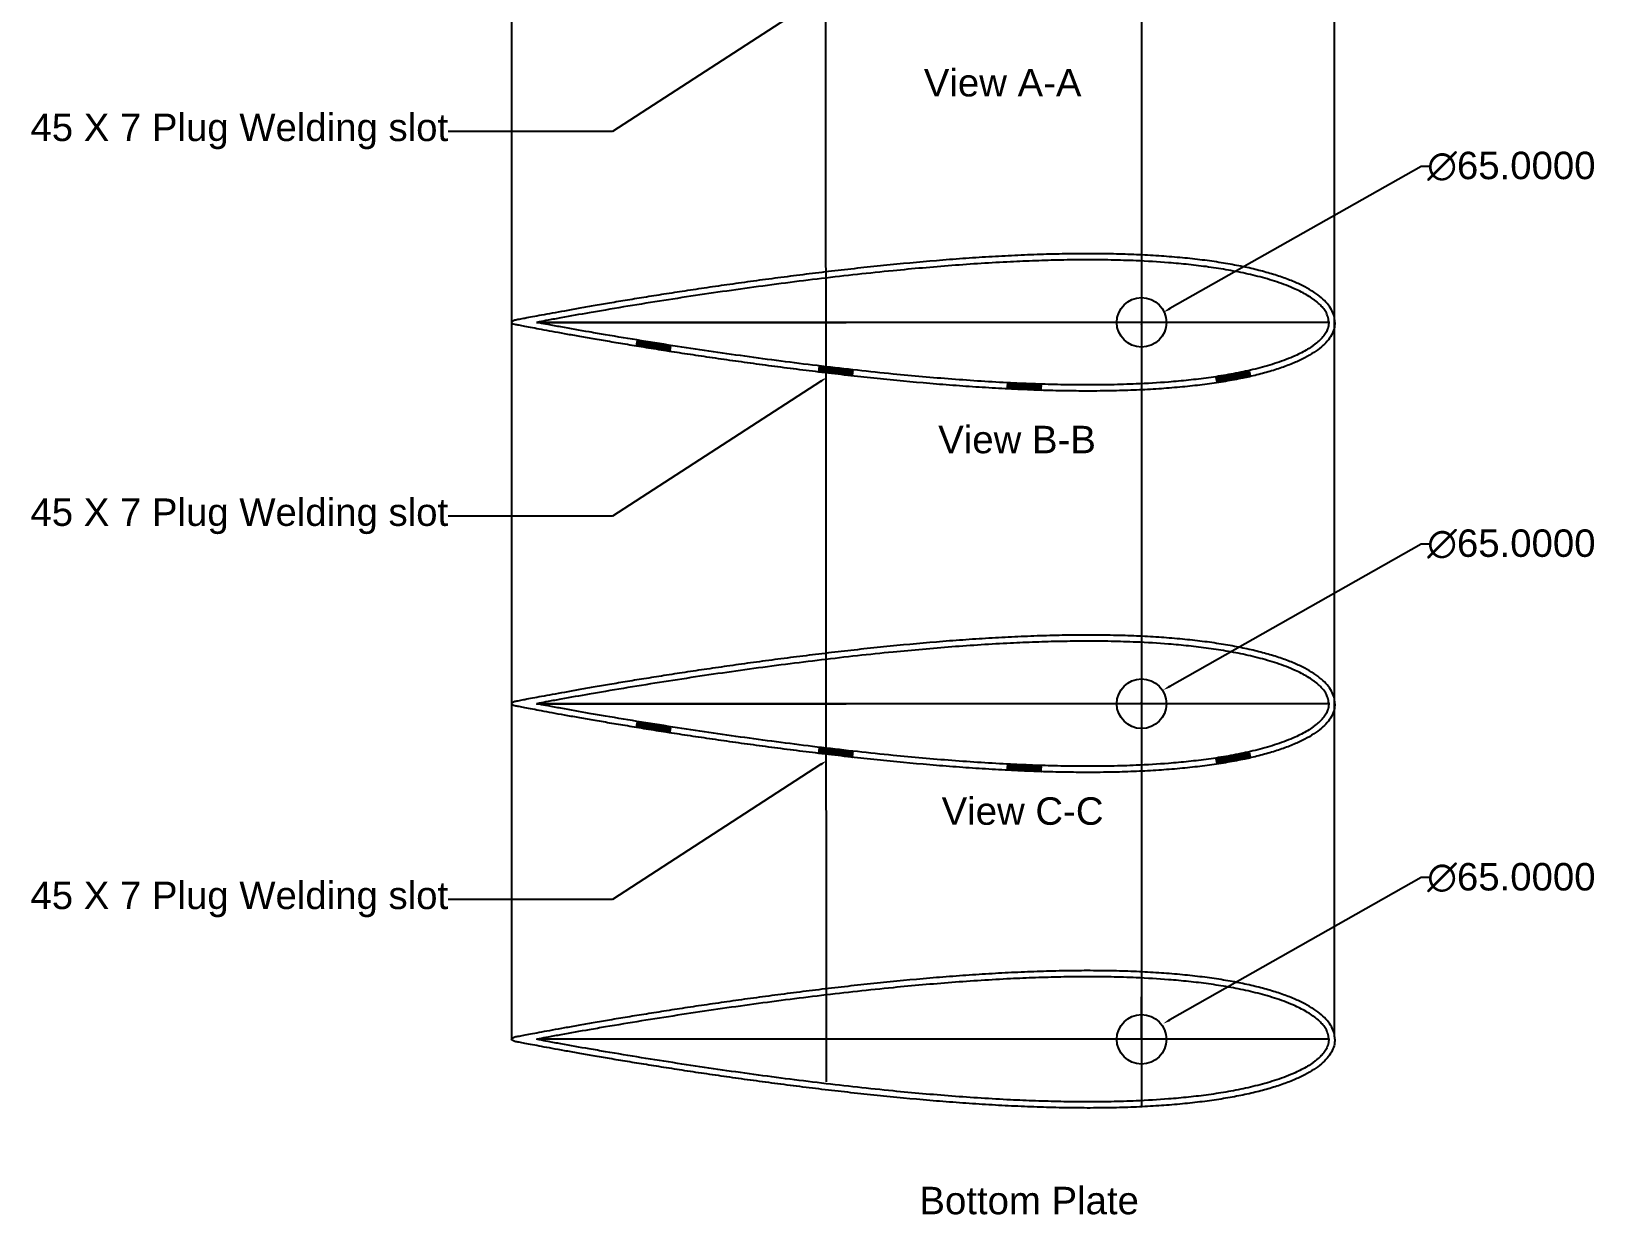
# Model space of a CAD drawing. Header units: millimetres. Extents: x 3739 to 12124, y 1417 to 5764.
# Drawn here: x 10070 to 12124, y 2616 to 4167 of the extents above; entities that cross this region are included whole.
import ezdxf
from ezdxf import colors
from ezdxf.entities.mleader import LeaderData, LeaderLine
from ezdxf.math import Vec2, Vec3

# ---------------------------------------------------------------- set-up
doc = ezdxf.new("R2010")
doc.units = ezdxf.units.MM
doc.header["$MEASUREMENT"] = 0
doc.linetypes.add('CENTER2', pattern=[1.125, 0.75, -0.125, 0.125, -0.125])
doc.styles.get("Standard").update_dxf_attribs({"font": 'arial.ttf'})
doc.dimstyles.get("Standard").update_dxf_attribs({"dimtxt": 10, "dimasz": 10, "dimexe": 0.18, "dimexo": 0.0625, "dimgap": 0.09, "dimtad": 0, "dimtih": 1, "dimtoh": 1, "dimdec": 4, "dimzin": 0, "dimdsep": 46, "dimtxsty": 'Standard', "dimcen": 0.09, "dimadec": 0, "dimazin": 0, "dimtfac": 1, "dimtdec": 4, "dimtofl": 0, "dimtmove": 0, "dimatfit": 3, "dimfxl": 1, "dimtolj": 1, "dimtzin": 0, "dimarcsym": 0})

# ---------------------------------------------------------------- blocks, each defined once
blk = doc.blocks.new('*D81')
at = {"color": 0, "lineweight": -2, "transparency": 16777216}
for p, q in [((11892.6, 3990.1), (11562.9, 3803.5)), ((11902.6, 3990.1), (11892.6, 3990.1)), ((11525.8, 3782.6), (11526, 3782.6)), ((11525.9, 3782.5), (11525.9, 3782.7))]:
    blk.add_line(p, q, dxfattribs=at)
at = {"color": 0, "transparency": 16777216}
blk.add_solid([(11562.1, 3804.9), (11563.7, 3802), (11554.2, 3798.6)], dxfattribs=at)
at = {"layer": 'Defpoints', "color": 0, "transparency": 16777216}
for p in [(11554.2, 3798.6), (11497.6, 3766.6)]:
    blk.add_point(p, dxfattribs=at)
at = {"color": 0, "transparency": 16777216, "insert": (12010.9, 3990.1), "char_height": 36, "attachment_point": 5}
blk.add_mtext('\\A1;∅65.0000', dxfattribs=at)
blk = doc.blocks.new('*D82')
at = {"color": 0, "lineweight": -2, "transparency": 16777216}
for p, q in [((11892.6, 3494.9), (11562.9, 3308.3)), ((11902.6, 3494.9), (11892.6, 3494.9)), ((11525.8, 3287.4), (11526, 3287.4)), ((11525.9, 3287.3), (11525.9, 3287.5))]:
    blk.add_line(p, q, dxfattribs=at)
at = {"color": 0, "transparency": 16777216}
blk.add_solid([(11562.1, 3309.8), (11563.7, 3306.9), (11554.2, 3303.4)], dxfattribs=at)
at = {"layer": 'Defpoints', "color": 0, "transparency": 16777216}
for p in [(11554.2, 3303.4), (11497.6, 3271.4)]:
    blk.add_point(p, dxfattribs=at)
at = {"color": 0, "transparency": 16777216, "insert": (12010.9, 3494.9), "char_height": 36, "attachment_point": 5}
blk.add_mtext('\\A1;∅65.0000', dxfattribs=at)
blk = doc.blocks.new('*D83')
at = {"color": 0, "lineweight": -2, "transparency": 16777216}
for p, q in [((11892.6, 3057.5), (11562.9, 2870.9)), ((11902.6, 3057.5), (11892.6, 3057.5)), ((11525.8, 2850), (11526, 2850)), ((11525.9, 2849.9), (11525.9, 2850.1))]:
    blk.add_line(p, q, dxfattribs=at)
at = {"color": 0, "transparency": 16777216}
blk.add_solid([(11562.1, 2872.4), (11563.7, 2869.5), (11554.2, 2866)], dxfattribs=at)
at = {"layer": 'Defpoints', "color": 0, "transparency": 16777216}
for p in [(11554.2, 2866), (11497.6, 2834)]:
    blk.add_point(p, dxfattribs=at)
at = {"color": 0, "transparency": 16777216, "insert": (12010.9, 3057.5), "char_height": 36, "attachment_point": 5}
blk.add_mtext('\\A1;∅65.0000', dxfattribs=at)

msp = doc.modelspace()

# ---------------------------------------------------------------- hatches: boundary and pattern name
h = msp.add_hatch()
h.set_pattern_fill('ANSI31', color=256, angle=-9.70938847)
h.set_pattern_definition([(35.2906115, (9870.28622, 2015.56122), (-0.0722154856, 0.102029033), [])])
h.paths.add_polyline_path([(10908.75705, 3754.27866), (10864.40164, 3761.86795), (10863.75308, 3758.0775), (10908.1085, 3750.48821)])
h.paths.add_polyline_path([(10908.1085, 3750.48821), (10863.75308, 3758.0775), (10863.22108, 3754.96821), (10907.57649, 3747.37892)])
h = msp.add_hatch()
h.set_pattern_fill('ANSI31', color=256, angle=-7.11054602)
h.set_pattern_definition([(37.889454, (10189.27974, 1938.50373), (-0.0767674936, 0.098649642), [])])
h.paths.add_polyline_path([(11147.84416, 3722.52005), (11103.19025, 3728.09033), (11102.71423, 3724.27438), (11147.36814, 3718.70409)])
h.paths.add_polyline_path([(11147.36814, 3718.70409), (11102.71423, 3724.27438), (11102.32376, 3721.14417), (11146.97767, 3715.57388)])
h = msp.add_hatch()
h.set_pattern_fill('ANSI31', color=256, angle=9.87797813)
h.set_pattern_definition([(54.877978, (11272.25601, 1735.2143), (-0.1022410814, 0.0719149586), [])])
h.paths.add_polyline_path([(11667.73766, 3721.45553), (11623.40477, 3713.73576), (11624.06448, 3709.94723), (11668.39737, 3717.66701)])
h.paths.add_polyline_path([(11668.39737, 3717.66701), (11624.06448, 3709.94723), (11624.60563, 3706.83953), (11668.93852, 3714.5593)])
h = msp.add_hatch()
h.set_pattern_fill('ANSI31', color=256, angle=-2.91183425)
h.set_pattern_definition([(42.088166, (10569.51524, 1854.17533), (-0.083784169, 0.0927642874), [])])
h.paths.add_polyline_path([(11394.88886, 3703.5856), (11349.94696, 3705.87157), (11349.75161, 3702.031), (11394.69351, 3699.74504)])
h.paths.add_polyline_path([(11394.69351, 3699.74504), (11349.75161, 3702.031), (11349.59137, 3698.88061), (11394.53326, 3696.59464)])
h = msp.add_hatch()
h.set_pattern_fill('ANSI31', color=256, angle=-9.70938847)
h.set_pattern_definition([(35.2906115, (9870.28622, 1515.56122), (-0.0722154856, 0.102029033), [])])
h.paths.add_polyline_path([(10908.75705, 3254.27866), (10864.40164, 3261.86795), (10863.75308, 3258.0775), (10908.1085, 3250.48821)])
h.paths.add_polyline_path([(10908.1085, 3250.48821), (10863.75308, 3258.0775), (10863.22108, 3254.96821), (10907.57649, 3247.37892)])
h = msp.add_hatch()
h.set_pattern_fill('ANSI31', color=256, angle=-7.11054602)
h.set_pattern_definition([(37.889454, (10189.27974, 1438.50373), (-0.0767674936, 0.098649642), [])])
h.paths.add_polyline_path([(11147.84416, 3222.52005), (11103.19025, 3228.09033), (11102.71423, 3224.27438), (11147.36814, 3218.70409)])
h.paths.add_polyline_path([(11147.36814, 3218.70409), (11102.71423, 3224.27438), (11102.32376, 3221.14417), (11146.97767, 3215.57388)])
h = msp.add_hatch()
h.set_pattern_fill('ANSI31', color=256, angle=-2.91183425)
h.set_pattern_definition([(42.088166, (10569.51524, 1354.17533), (-0.083784169, 0.0927642874), [])])
h.paths.add_polyline_path([(11394.88886, 3203.5856), (11349.94696, 3205.87157), (11349.75161, 3202.031), (11394.69351, 3199.74504)])
h.paths.add_polyline_path([(11394.69351, 3199.74504), (11349.75161, 3202.031), (11349.59137, 3198.88061), (11394.53326, 3196.59464)])
h = msp.add_hatch()
h.set_pattern_fill('ANSI31', color=256, angle=9.87797813)
h.set_pattern_definition([(54.877978, (11272.25601, 1235.2143), (-0.1022410814, 0.0719149586), [])])
h.paths.add_polyline_path([(11667.73766, 3221.45553), (11623.40477, 3213.73576), (11624.06448, 3209.94723), (11668.39737, 3217.66701)])
h.paths.add_polyline_path([(11668.39737, 3217.66701), (11624.06448, 3209.94723), (11624.60563, 3206.83953), (11668.93852, 3214.5593)])

# ---------------------------------------------------------------- linework, layer by layer
at = {"linetype": 'CENTER2'}
for p, q in [((11525.88542, 4873.95248), (11525.88542, 2757.3046)), ((11771.36176, 3785.51396), (10732.07622, 3785.51396)), ((11771.36176, 3285.51396), (10732.07622, 3285.51396)), ((11525.88542, 2901.26472), (11525.88542, 2796.67437)), ((11771.36176, 2845.51396), (10732.07622, 2845.51396))]:
    msp.add_line(p, q, dxfattribs=at)
for p, q in [((11112.68042, 2789.7478), (11111.45416, 4851.64813)), ((10699.38542, 4785.51396), (10699.38542, 2845.51396)), ((11778.38163, 4761.73132), (11778.38163, 2853.51396)), ((10732.07622, 3785.51396), (10891.38542, 3785.51396)), ((10732.07622, 3785.51396), (11138.38542, 3785.51396)), ((10732.07622, 3285.51396), (10891.38542, 3285.51396)), ((10732.07622, 3285.51396), (11138.38542, 3285.51396)), ((11525.88542, 2845.51396), (11525.88542, 2901.26472))]:
    msp.add_line(p, q)
for centre in [(11525.88542, 3785.51396), (11525.88542, 3285.51396), (11525.88542, 2845.51396)]:
    msp.add_circle(centre, 32.5)
for points in [[(11779.38542, 3785.51396), (11778.27626, 3793.96196), (11774.95202, 3802.16296), (11769.42782, 3810.09996), (11761.72418, 3817.74596), (11751.87566, 3825.07096), (11739.92006, 3832.03896), (11725.90814, 3838.61296), (11709.89714, 3844.75296), (11691.95294, 3850.41996), (11672.14898, 3855.57596), (11650.56626, 3860.18696), (11627.29442, 3864.22296), (11602.42742, 3867.65996), (11576.07002, 3870.48196), (11548.32806, 3872.67796), (11519.3171, 3874.24796), (11489.15594, 3875.19696), (11454.29313, 3875.55053), (11425.88306, 3875.29296), (11393.03054, 3874.48896), (11359.54622, 3873.15896), (11325.56942, 3871.33896), (11291.23838, 3869.07096), (11256.6935, 3866.39896), (11187.53246, 3860.01796), (11153.20142, 3856.40196), (11119.22462, 3852.56096), (11085.7403, 3848.53996), (11052.88778, 3844.37996), (11020.80206, 3840.12296), (10989.6149, 3835.80796), (10959.45374, 3831.47396), (10930.44278, 3827.15796), (10902.70082, 3822.89596), (10876.34342, 3818.72396), (10851.47642, 3814.67696), (10828.20458, 3810.78996), (10806.62186, 3807.09796), (10786.8179, 3803.63296), (10768.8737, 3800.42896), (10752.8627, 3797.51596), (10738.85078, 3794.92496), (10726.89518, 3792.68196), (10717.04666, 3790.81096), (10709.34302, 3789.33396), (10703.81882, 3788.26596), (10700.49458, 3786.74726), (10699.38542, 3785.51396)], [(11779.38542, 3785.51396), (11778.27626, 3777.06596), (11774.95202, 3768.86496), (11769.42782, 3760.92796), (11761.72418, 3753.28196), (11751.87566, 3745.95696), (11739.92006, 3738.98896), (11725.90814, 3732.41496), (11709.89714, 3726.27496), (11691.95294, 3720.60796), (11672.14898, 3715.45196), (11650.56626, 3710.84096), (11627.29442, 3706.80496), (11602.42742, 3703.36796), (11576.07002, 3700.54596), (11548.32806, 3698.34996), (11519.3171, 3696.77996), (11489.15594, 3695.83096), (11454.29313, 3695.47739), (11425.88306, 3695.73496), (11393.03054, 3696.53896), (11359.54622, 3697.86896), (11325.56942, 3699.68896), (11291.23838, 3701.95696), (11256.6935, 3704.62896), (11187.53246, 3711.00996), (11153.20142, 3714.62596), (11119.22462, 3718.46696), (11085.7403, 3722.48796), (11052.88778, 3726.64796), (11020.80206, 3730.90496), (10989.6149, 3735.21996), (10959.45374, 3739.55396), (10930.44278, 3743.86996), (10902.70082, 3748.13196), (10876.34342, 3752.30396), (10851.47642, 3756.35096), (10828.20458, 3760.23796), (10806.62186, 3763.92996), (10786.8179, 3767.39496), (10768.8737, 3770.59896), (10752.8627, 3773.51196), (10738.85078, 3776.10296), (10726.89518, 3778.34596), (10717.04666, 3780.21696), (10709.34302, 3781.69396), (10703.81882, 3782.76196), (10700.49458, 3784.28066), (10699.38542, 3785.51396)], [(11779.38542, 3285.51396), (11778.27626, 3293.96196), (11774.95202, 3302.16296), (11769.42782, 3310.09996), (11761.72418, 3317.74596), (11751.87566, 3325.07096), (11739.92006, 3332.03896), (11725.90814, 3338.61296), (11709.89714, 3344.75296), (11691.95294, 3350.41996), (11672.14898, 3355.57596), (11650.56626, 3360.18696), (11627.29442, 3364.22296), (11602.42742, 3367.65996), (11576.07002, 3370.48196), (11548.32806, 3372.67796), (11519.3171, 3374.24796), (11489.15594, 3375.19696), (11454.29313, 3375.55053), (11425.88306, 3375.29296), (11393.03054, 3374.48896), (11359.54622, 3373.15896), (11325.56942, 3371.33896), (11291.23838, 3369.07096), (11256.6935, 3366.39896), (11187.53246, 3360.01796), (11153.20142, 3356.40196), (11119.22462, 3352.56096), (11085.7403, 3348.53996), (11052.88778, 3344.37996), (11020.80206, 3340.12296), (10989.6149, 3335.80796), (10959.45374, 3331.47396), (10930.44278, 3327.15796), (10902.70082, 3322.89596), (10876.34342, 3318.72396), (10851.47642, 3314.67696), (10828.20458, 3310.78996), (10806.62186, 3307.09796), (10786.8179, 3303.63296), (10768.8737, 3300.42896), (10752.8627, 3297.51596), (10738.85078, 3294.92496), (10726.89518, 3292.68196), (10717.04666, 3290.81096), (10709.34302, 3289.33396), (10703.81882, 3288.26596), (10700.49458, 3286.74726), (10699.38542, 3285.51396)], [(11779.38542, 3285.51396), (11778.27626, 3277.06596), (11774.95202, 3268.86496), (11769.42782, 3260.92796), (11761.72418, 3253.28196), (11751.87566, 3245.95696), (11739.92006, 3238.98896), (11725.90814, 3232.41496), (11709.89714, 3226.27496), (11691.95294, 3220.60796), (11672.14898, 3215.45196), (11650.56626, 3210.84096), (11627.29442, 3206.80496), (11602.42742, 3203.36796), (11576.07002, 3200.54596), (11548.32806, 3198.34996), (11519.3171, 3196.77996), (11489.15594, 3195.83096), (11454.29313, 3195.47739), (11425.88306, 3195.73496), (11393.03054, 3196.53896), (11359.54622, 3197.86896), (11325.56942, 3199.68896), (11291.23838, 3201.95696), (11256.6935, 3204.62896), (11187.53246, 3211.00996), (11153.20142, 3214.62596), (11119.22462, 3218.46696), (11085.7403, 3222.48796), (11052.88778, 3226.64796), (11020.80206, 3230.90496), (10989.6149, 3235.21996), (10959.45374, 3239.55396), (10930.44278, 3243.86996), (10902.70082, 3248.13196), (10876.34342, 3252.30396), (10851.47642, 3256.35096), (10828.20458, 3260.23796), (10806.62186, 3263.92996), (10786.8179, 3267.39496), (10768.8737, 3270.59896), (10752.8627, 3273.51196), (10738.85078, 3276.10296), (10726.89518, 3278.34596), (10717.04666, 3280.21696), (10709.34302, 3281.69396), (10703.81882, 3282.76196), (10700.49458, 3284.28066), (10699.38542, 3285.51396)], [(11779.38542, 2845.51396), (11778.27626, 2853.96196), (11774.95202, 2862.16296), (11769.42782, 2870.09996), (11761.72418, 2877.74596), (11751.87566, 2885.07096), (11739.92006, 2892.03896), (11725.90814, 2898.61296), (11709.89714, 2904.75296), (11691.95294, 2910.41996), (11672.14898, 2915.57596), (11650.56626, 2920.18696), (11627.29442, 2924.22296), (11602.42742, 2927.65996), (11576.07002, 2930.48196), (11548.32806, 2932.67796), (11519.3171, 2934.24796), (11489.15594, 2935.19696), (11454.29313, 2935.55053), (11425.88306, 2935.29296), (11393.03054, 2934.48896), (11359.54622, 2933.15896), (11325.56942, 2931.33896), (11291.23838, 2929.07096), (11256.6935, 2926.39896), (11187.53246, 2920.01796), (11153.20142, 2916.40196), (11119.22462, 2912.56096), (11085.7403, 2908.53996), (11052.88778, 2904.37996), (11020.80206, 2900.12296), (10989.6149, 2895.80796), (10959.45374, 2891.47396), (10930.44278, 2887.15796), (10902.70082, 2882.89596), (10876.34342, 2878.72396), (10851.47642, 2874.67696), (10828.20458, 2870.78996), (10806.62186, 2867.09796), (10786.8179, 2863.63296), (10768.8737, 2860.42896), (10752.8627, 2857.51596), (10738.85078, 2854.92496), (10726.89518, 2852.68196), (10717.04666, 2850.81096), (10709.34302, 2849.33396), (10703.81882, 2848.26596), (10700.49458, 2846.74726), (10699.38542, 2845.51396)], [(11779.38542, 2845.51396), (11778.27626, 2837.06596), (11774.95202, 2828.86496), (11769.42782, 2820.92796), (11761.72418, 2813.28196), (11751.87566, 2805.95696), (11739.92006, 2798.98896), (11725.90814, 2792.41496), (11709.89714, 2786.27496), (11691.95294, 2780.60796), (11672.14898, 2775.45196), (11650.56626, 2770.84096), (11627.29442, 2766.80496), (11602.42742, 2763.36796), (11576.07002, 2760.54596), (11548.32806, 2758.34996), (11519.3171, 2756.77996), (11489.15594, 2755.83096), (11454.29313, 2755.47739), (11425.88306, 2755.73496), (11393.03054, 2756.53896), (11359.54622, 2757.86896), (11325.56942, 2759.68896), (11291.23838, 2761.95696), (11256.6935, 2764.62896), (11187.53246, 2771.00996), (11153.20142, 2774.62596), (11119.22462, 2778.46696), (11085.7403, 2782.48796), (11052.88778, 2786.64796), (11020.80206, 2790.90496), (10989.6149, 2795.21996), (10959.45374, 2799.55396), (10930.44278, 2803.86996), (10902.70082, 2808.13196), (10876.34342, 2812.30396), (10851.47642, 2816.35096), (10828.20458, 2820.23796), (10806.62186, 2823.92996), (10786.8179, 2827.39496), (10768.8737, 2830.59896), (10752.8627, 2833.51196), (10738.85078, 2836.10296), (10726.89518, 2838.34596), (10717.04666, 2840.21696), (10709.34302, 2841.69396), (10703.81882, 2842.76196), (10700.49458, 2844.28066), (10699.38542, 2845.51396)]]:
    msp.add_spline(points, degree=3)
for points, knots in [([(11771.40882, 3784.90246), (11771.36383, 3785.48935), (11771.32017, 3786.05807), (11771.1824, 3787.70696), (11771.08073, 3788.72966), (11770.87688, 3790.19217), (11770.79506, 3790.68974), (11770.63548, 3791.50351), (11770.5634, 3791.82954), (11770.40451, 3792.46604), (11770.31501, 3792.78774), (11770.01676, 3793.76221), (11769.77816, 3794.42438), (11768.76197, 3796.89671), (11767.74764, 3798.77078), (11765.43253, 3802.3347), (11764.11539, 3804.048), (11761.20712, 3807.34213), (11759.61303, 3808.92691), (11756.84037, 3811.41496), (11755.72728, 3812.35346), (11753.44318, 3814.17648), (11752.26986, 3815.06256), (11748.66694, 3817.65156), (11746.15375, 3819.28739), (11740.98484, 3822.39173), (11738.3234, 3823.86216), (11732.88943, 3826.66658), (11730.12212, 3827.99726), (11723.42685, 3831.02353), (11719.46185, 3832.66497), (11711.43177, 3835.75116), (11707.36169, 3837.19725), (11699.14897, 3839.92541), (11695.00546, 3841.20648), (11682.48573, 3844.83826), (11674.02945, 3846.97708), (11656.98465, 3850.81948), (11648.39514, 3852.52148), (11631.13293, 3855.57243), (11622.45861, 3856.92043), (11605.05431, 3859.32125), (11596.32298, 3860.37417), (11578.82373, 3862.22811), (11570.05481, 3863.02864), (11547.14303, 3864.83168), (11532.97896, 3865.66313), (11507.82405, 3866.72681), (11496.83609, 3867.05143), (11474.84726, 3867.47298), (11463.85079, 3867.56786), (11441.85539, 3867.52946), (11430.84887, 3867.39805), (11408.83309, 3866.96637), (11397.82666, 3866.66262), (11375.81577, 3865.88725), (11364.81045, 3865.41662), (11328.14696, 3863.60707), (11302.49661, 3861.9464), (11251.22906, 3858.01531), (11225.61197, 3855.74239), (11168.73346, 3850.14697), (11137.48283, 3846.7061), (11074.65007, 3839.19602), (11043.0693, 3835.1178), (10979.97457, 3826.44593), (10948.46007, 3821.85285), (10885.50849, 3812.17299), (10854.07091, 3807.08479), (10815.62995, 3800.53717), (10808.58323, 3799.3232), (10789.11674, 3795.9298), (10776.70312, 3793.72349), (10758.69813, 3790.45393), (10753.09827, 3789.42917), (10743.65247, 3787.68396), (10739.80607, 3786.96622), (10734.65981, 3785.9995), (10733.36844, 3785.75667), (10732.07622, 3785.51396)], [0, 0, 0, 0, 1.7554776857, 1.7554776857, 5.2664330571, 5.2664330571, 7.2246459749, 7.2246459749, 8.6479017355, 8.6479017355, 10.0711574962, 10.0711574962, 12.9176690175, 12.9176690175, 20.5666794529, 20.5666794529, 28.2156898883, 28.2156898883, 35.8647003237, 35.8647003237, 40.6758580797, 40.6758580797, 45.4870158357, 45.4870158357, 55.1093313477, 55.1093313477, 64.7316468596, 64.7316468596, 74.3539623716, 74.3539623716, 87.6678653173, 87.6678653173, 100.981768263, 100.981768263, 114.2956712087, 114.2956712087, 140.9234771001, 140.9234771001, 167.5512829915, 167.5512829915, 194.1790888829, 194.1790888829, 220.8068947743, 220.8068947743, 247.4347006656, 247.4347006656, 290.2759978185, 290.2759978185, 323.4331023157, 323.4331023157, 356.590206813, 356.590206813, 389.7473113102, 389.7473113102, 422.9044158075, 422.9044158075, 456.0615203048, 456.0615203048, 533.380354074, 533.380354074, 610.6991878432, 610.6991878432, 705.1772797366, 705.1772797366, 800.8411539317, 800.8411539317, 896.5050281268, 896.5050281268, 992.1689023218, 992.1689023218, 1013.65226365, 1013.65226365, 1051.5351520433, 1051.5351520433, 1068.6307923981, 1068.6307923981, 1080.4076061531, 1080.4076061531, 1084.3490002034, 1084.3490002034, 1084.3490002034, 1084.3490002034]), ([(11771.40882, 3786.12546), (11771.36383, 3785.53857), (11771.32017, 3784.96985), (11771.1824, 3783.32096), (11771.08073, 3782.29826), (11770.87688, 3780.83575), (11770.79506, 3780.33818), (11770.63548, 3779.52441), (11770.5634, 3779.19838), (11770.40451, 3778.56188), (11770.31501, 3778.24018), (11770.01676, 3777.26571), (11769.77816, 3776.60354), (11768.76197, 3774.13121), (11767.74764, 3772.25714), (11765.43253, 3768.69322), (11764.11539, 3766.97992), (11761.20712, 3763.68579), (11759.61303, 3762.10101), (11756.84037, 3759.61296), (11755.72729, 3758.67446), (11753.44318, 3756.85144), (11752.26986, 3755.96536), (11748.66694, 3753.37636), (11746.15375, 3751.74053), (11740.98484, 3748.63619), (11738.32339, 3747.16577), (11732.88943, 3744.36134), (11730.12212, 3743.03066), (11723.42685, 3740.00439), (11719.46185, 3738.36295), (11711.43177, 3735.27676), (11707.36169, 3733.83067), (11699.14897, 3731.10251), (11695.00546, 3729.82144), (11682.48573, 3726.18966), (11674.02945, 3724.05084), (11656.98465, 3720.20844), (11648.39514, 3718.50644), (11631.13293, 3715.45549), (11622.45861, 3714.10749), (11605.05431, 3711.70667), (11596.32298, 3710.65375), (11578.82373, 3708.79981), (11570.05481, 3707.99928), (11547.14303, 3706.19624), (11532.97896, 3705.36479), (11507.82404, 3704.30111), (11496.83609, 3703.97649), (11474.84726, 3703.55494), (11463.85079, 3703.46006), (11441.85539, 3703.49846), (11430.84887, 3703.62987), (11408.83309, 3704.06155), (11397.82666, 3704.3653), (11375.81577, 3705.14067), (11364.81045, 3705.6113), (11328.14696, 3707.42085), (11302.49661, 3709.08152), (11251.22906, 3713.01261), (11225.61197, 3715.28553), (11168.73345, 3720.88095), (11137.48282, 3724.32182), (11074.65007, 3731.83191), (11043.06929, 3735.91013), (10979.97456, 3744.58199), (10948.46007, 3749.17507), (10885.50848, 3758.85493), (10854.07091, 3763.94313), (10815.62995, 3770.49075), (10808.58323, 3771.70472), (10789.11674, 3775.09812), (10776.70312, 3777.30444), (10758.69813, 3780.57399), (10753.09827, 3781.59875), (10743.65247, 3783.34396), (10739.80607, 3784.0617), (10734.65981, 3785.02842), (10733.36844, 3785.27125), (10732.07622, 3785.51396)], [0, 0, 0, 0, 1.7554776857, 1.7554776857, 5.2664330571, 5.2664330571, 7.2246459749, 7.2246459749, 8.6479017155, 8.6479017155, 10.0711574561, 10.0711574561, 12.9176689373, 12.9176689373, 20.566679288, 20.566679288, 28.2156896388, 28.2156896388, 35.8646999896, 35.8646999896, 40.6758578491, 40.6758578491, 45.4870157087, 45.4870157087, 55.1093314278, 55.1093314278, 64.7316471469, 64.7316471469, 74.353962866, 74.353962866, 87.6678660428, 87.6678660428, 100.9817692197, 100.9817692197, 114.2956723966, 114.2956723966, 140.9234787503, 140.9234787503, 167.551285104, 167.551285104, 194.1790914577, 194.1790914577, 220.8068978114, 220.8068978114, 247.4347041652, 247.4347041652, 290.2760006628, 290.2760006628, 323.4331040944, 323.4331040944, 356.590207526, 356.590207526, 389.7473109575, 389.7473109575, 422.9044143891, 422.9044143891, 456.0615178207, 456.0615178207, 533.3803544165, 533.3803544165, 610.6991910124, 610.6991910124, 705.177283297, 705.177283297, 800.8411571877, 800.8411571877, 896.5050310784, 896.5050310784, 992.168904969, 992.168904969, 1013.6522659354, 1013.6522659354, 1051.5351534743, 1051.5351534743, 1068.6307924726, 1068.6307924726, 1080.407606191, 1080.407606191, 1084.3490002034, 1084.3490002034, 1084.3490002034, 1084.3490002034]), ([(11771.40882, 3284.90246), (11771.36383, 3285.48935), (11771.32017, 3286.05807), (11771.1824, 3287.70696), (11771.08073, 3288.72966), (11770.87688, 3290.19217), (11770.79506, 3290.68974), (11770.63548, 3291.50351), (11770.5634, 3291.82954), (11770.40451, 3292.46604), (11770.31501, 3292.78774), (11770.01676, 3293.76221), (11769.77816, 3294.42438), (11768.76197, 3296.89671), (11767.74764, 3298.77078), (11765.43253, 3302.3347), (11764.11539, 3304.048), (11761.20712, 3307.34213), (11759.61303, 3308.92691), (11756.84037, 3311.41496), (11755.72728, 3312.35346), (11753.44318, 3314.17648), (11752.26986, 3315.06256), (11748.66694, 3317.65156), (11746.15375, 3319.28739), (11740.98484, 3322.39173), (11738.3234, 3323.86216), (11732.88943, 3326.66658), (11730.12212, 3327.99726), (11723.42685, 3331.02353), (11719.46185, 3332.66497), (11711.43177, 3335.75116), (11707.36169, 3337.19725), (11699.14897, 3339.92541), (11695.00546, 3341.20648), (11682.48573, 3344.83826), (11674.02945, 3346.97708), (11656.98465, 3350.81948), (11648.39514, 3352.52148), (11631.13293, 3355.57243), (11622.45861, 3356.92043), (11605.05431, 3359.32125), (11596.32298, 3360.37417), (11578.82373, 3362.22811), (11570.05481, 3363.02864), (11547.14303, 3364.83168), (11532.97896, 3365.66313), (11507.82405, 3366.72681), (11496.83609, 3367.05143), (11474.84726, 3367.47298), (11463.85079, 3367.56786), (11441.85539, 3367.52946), (11430.84887, 3367.39805), (11408.83309, 3366.96637), (11397.82666, 3366.66262), (11375.81577, 3365.88725), (11364.81045, 3365.41662), (11328.14696, 3363.60707), (11302.49661, 3361.9464), (11251.22906, 3358.01531), (11225.61197, 3355.74239), (11168.73346, 3350.14697), (11137.48283, 3346.7061), (11074.65007, 3339.19602), (11043.0693, 3335.1178), (10979.97457, 3326.44593), (10948.46007, 3321.85285), (10885.50849, 3312.17299), (10854.07091, 3307.08479), (10815.62995, 3300.53717), (10808.58323, 3299.3232), (10789.11674, 3295.9298), (10776.70312, 3293.72349), (10758.69813, 3290.45393), (10753.09827, 3289.42917), (10743.65247, 3287.68396), (10739.80607, 3286.96622), (10734.65981, 3285.9995), (10733.36844, 3285.75667), (10732.07622, 3285.51396)], [0, 0, 0, 0, 1.7554776857, 1.7554776857, 5.2664330571, 5.2664330571, 7.2246459749, 7.2246459749, 8.6479017355, 8.6479017355, 10.0711574962, 10.0711574962, 12.9176690175, 12.9176690175, 20.5666794529, 20.5666794529, 28.2156898883, 28.2156898883, 35.8647003237, 35.8647003237, 40.6758580797, 40.6758580797, 45.4870158357, 45.4870158357, 55.1093313477, 55.1093313477, 64.7316468596, 64.7316468596, 74.3539623716, 74.3539623716, 87.6678653173, 87.6678653173, 100.981768263, 100.981768263, 114.2956712087, 114.2956712087, 140.9234771001, 140.9234771001, 167.5512829915, 167.5512829915, 194.1790888829, 194.1790888829, 220.8068947743, 220.8068947743, 247.4347006656, 247.4347006656, 290.2759978185, 290.2759978185, 323.4331023157, 323.4331023157, 356.590206813, 356.590206813, 389.7473113102, 389.7473113102, 422.9044158075, 422.9044158075, 456.0615203048, 456.0615203048, 533.380354074, 533.380354074, 610.6991878432, 610.6991878432, 705.1772797366, 705.1772797366, 800.8411539317, 800.8411539317, 896.5050281268, 896.5050281268, 992.1689023218, 992.1689023218, 1013.65226365, 1013.65226365, 1051.5351520433, 1051.5351520433, 1068.6307923981, 1068.6307923981, 1080.4076061531, 1080.4076061531, 1084.3490002034, 1084.3490002034, 1084.3490002034, 1084.3490002034]), ([(11771.40882, 3286.12546), (11771.36383, 3285.53857), (11771.32017, 3284.96985), (11771.1824, 3283.32096), (11771.08073, 3282.29826), (11770.87688, 3280.83575), (11770.79506, 3280.33818), (11770.63548, 3279.52441), (11770.5634, 3279.19838), (11770.40451, 3278.56188), (11770.31501, 3278.24018), (11770.01676, 3277.26571), (11769.77816, 3276.60354), (11768.76197, 3274.13121), (11767.74764, 3272.25714), (11765.43253, 3268.69322), (11764.11539, 3266.97992), (11761.20712, 3263.68579), (11759.61303, 3262.10101), (11756.84037, 3259.61296), (11755.72729, 3258.67446), (11753.44318, 3256.85144), (11752.26986, 3255.96536), (11748.66694, 3253.37636), (11746.15375, 3251.74053), (11740.98484, 3248.63619), (11738.32339, 3247.16577), (11732.88943, 3244.36134), (11730.12212, 3243.03066), (11723.42685, 3240.00439), (11719.46185, 3238.36295), (11711.43177, 3235.27676), (11707.36169, 3233.83067), (11699.14897, 3231.10251), (11695.00546, 3229.82144), (11682.48573, 3226.18966), (11674.02945, 3224.05084), (11656.98465, 3220.20844), (11648.39514, 3218.50644), (11631.13293, 3215.45549), (11622.45861, 3214.10749), (11605.05431, 3211.70667), (11596.32298, 3210.65375), (11578.82373, 3208.79981), (11570.05481, 3207.99928), (11547.14303, 3206.19624), (11532.97896, 3205.36479), (11507.82404, 3204.30111), (11496.83609, 3203.97649), (11474.84726, 3203.55494), (11463.85079, 3203.46006), (11441.85539, 3203.49846), (11430.84887, 3203.62987), (11408.83309, 3204.06155), (11397.82666, 3204.3653), (11375.81577, 3205.14067), (11364.81045, 3205.6113), (11328.14696, 3207.42085), (11302.49661, 3209.08152), (11251.22906, 3213.01261), (11225.61197, 3215.28553), (11168.73345, 3220.88095), (11137.48282, 3224.32182), (11074.65007, 3231.83191), (11043.06929, 3235.91013), (10979.97456, 3244.58199), (10948.46007, 3249.17507), (10885.50848, 3258.85493), (10854.07091, 3263.94313), (10815.62995, 3270.49075), (10808.58323, 3271.70472), (10789.11674, 3275.09812), (10776.70312, 3277.30444), (10758.69813, 3280.57399), (10753.09827, 3281.59875), (10743.65247, 3283.34396), (10739.80607, 3284.0617), (10734.65981, 3285.02842), (10733.36844, 3285.27125), (10732.07622, 3285.51396)], [0, 0, 0, 0, 1.7554776857, 1.7554776857, 5.2664330571, 5.2664330571, 7.2246459749, 7.2246459749, 8.6479017155, 8.6479017155, 10.0711574561, 10.0711574561, 12.9176689373, 12.9176689373, 20.566679288, 20.566679288, 28.2156896388, 28.2156896388, 35.8646999896, 35.8646999896, 40.6758578491, 40.6758578491, 45.4870157087, 45.4870157087, 55.1093314278, 55.1093314278, 64.7316471469, 64.7316471469, 74.353962866, 74.353962866, 87.6678660428, 87.6678660428, 100.9817692197, 100.9817692197, 114.2956723966, 114.2956723966, 140.9234787503, 140.9234787503, 167.551285104, 167.551285104, 194.1790914577, 194.1790914577, 220.8068978114, 220.8068978114, 247.4347041652, 247.4347041652, 290.2760006628, 290.2760006628, 323.4331040944, 323.4331040944, 356.590207526, 356.590207526, 389.7473109575, 389.7473109575, 422.9044143891, 422.9044143891, 456.0615178207, 456.0615178207, 533.3803544165, 533.3803544165, 610.6991910124, 610.6991910124, 705.177283297, 705.177283297, 800.8411571877, 800.8411571877, 896.5050310784, 896.5050310784, 992.168904969, 992.168904969, 1013.6522659354, 1013.6522659354, 1051.5351534743, 1051.5351534743, 1068.6307924726, 1068.6307924726, 1080.407606191, 1080.407606191, 1084.3490002034, 1084.3490002034, 1084.3490002034, 1084.3490002034]), ([(11771.40882, 2844.90246), (11771.36383, 2845.48935), (11771.32017, 2846.05807), (11771.1824, 2847.70696), (11771.08073, 2848.72966), (11770.87688, 2850.19217), (11770.79506, 2850.68974), (11770.63548, 2851.50351), (11770.5634, 2851.82954), (11770.40451, 2852.46604), (11770.31501, 2852.78774), (11770.01676, 2853.76221), (11769.77816, 2854.42438), (11768.76197, 2856.89671), (11767.74764, 2858.77078), (11765.43253, 2862.3347), (11764.11539, 2864.048), (11761.20712, 2867.34213), (11759.61303, 2868.92691), (11756.84037, 2871.41496), (11755.72728, 2872.35346), (11753.44318, 2874.17648), (11752.26986, 2875.06256), (11748.66694, 2877.65156), (11746.15375, 2879.28739), (11740.98484, 2882.39173), (11738.3234, 2883.86216), (11732.88943, 2886.66658), (11730.12212, 2887.99726), (11723.42685, 2891.02353), (11719.46185, 2892.66497), (11711.43177, 2895.75116), (11707.36169, 2897.19725), (11699.14897, 2899.92541), (11695.00546, 2901.20648), (11682.48573, 2904.83826), (11674.02945, 2906.97708), (11656.98465, 2910.81948), (11648.39514, 2912.52148), (11631.13293, 2915.57243), (11622.45861, 2916.92043), (11605.05431, 2919.32125), (11596.32298, 2920.37417), (11578.82373, 2922.22811), (11570.05481, 2923.02864), (11547.14303, 2924.83168), (11532.97896, 2925.66313), (11507.82405, 2926.72681), (11496.83609, 2927.05143), (11474.84726, 2927.47298), (11463.85079, 2927.56786), (11441.85539, 2927.52946), (11430.84887, 2927.39805), (11408.83309, 2926.96637), (11397.82666, 2926.66262), (11375.81577, 2925.88725), (11364.81045, 2925.41662), (11328.14696, 2923.60707), (11302.49661, 2921.9464), (11251.22906, 2918.01531), (11225.61197, 2915.74239), (11168.73346, 2910.14697), (11137.48283, 2906.7061), (11074.65007, 2899.19602), (11043.0693, 2895.1178), (10979.97457, 2886.44593), (10948.46007, 2881.85285), (10885.50849, 2872.17299), (10854.07091, 2867.08479), (10815.62995, 2860.53717), (10808.58323, 2859.3232), (10789.11674, 2855.9298), (10776.70312, 2853.72349), (10758.69813, 2850.45393), (10753.09827, 2849.42917), (10743.65247, 2847.68396), (10739.80607, 2846.96622), (10734.65981, 2845.9995), (10733.36844, 2845.75667), (10732.07622, 2845.51396)], [0, 0, 0, 0, 1.7554776857, 1.7554776857, 5.2664330571, 5.2664330571, 7.2246459749, 7.2246459749, 8.6479017355, 8.6479017355, 10.0711574962, 10.0711574962, 12.9176690175, 12.9176690175, 20.5666794529, 20.5666794529, 28.2156898883, 28.2156898883, 35.8647003237, 35.8647003237, 40.6758580797, 40.6758580797, 45.4870158357, 45.4870158357, 55.1093313477, 55.1093313477, 64.7316468596, 64.7316468596, 74.3539623716, 74.3539623716, 87.6678653173, 87.6678653173, 100.981768263, 100.981768263, 114.2956712087, 114.2956712087, 140.9234771001, 140.9234771001, 167.5512829915, 167.5512829915, 194.1790888829, 194.1790888829, 220.8068947743, 220.8068947743, 247.4347006656, 247.4347006656, 290.2759978185, 290.2759978185, 323.4331023157, 323.4331023157, 356.590206813, 356.590206813, 389.7473113102, 389.7473113102, 422.9044158075, 422.9044158075, 456.0615203048, 456.0615203048, 533.380354074, 533.380354074, 610.6991878432, 610.6991878432, 705.1772797366, 705.1772797366, 800.8411539317, 800.8411539317, 896.5050281268, 896.5050281268, 992.1689023218, 992.1689023218, 1013.65226365, 1013.65226365, 1051.5351520433, 1051.5351520433, 1068.6307923981, 1068.6307923981, 1080.4076061531, 1080.4076061531, 1084.3490002034, 1084.3490002034, 1084.3490002034, 1084.3490002034]), ([(11771.40882, 2846.12546), (11771.36383, 2845.53857), (11771.32017, 2844.96985), (11771.1824, 2843.32096), (11771.08073, 2842.29826), (11770.87688, 2840.83575), (11770.79506, 2840.33818), (11770.63548, 2839.52441), (11770.5634, 2839.19838), (11770.40451, 2838.56188), (11770.31501, 2838.24018), (11770.01676, 2837.26571), (11769.77816, 2836.60354), (11768.76197, 2834.13121), (11767.74764, 2832.25714), (11765.43253, 2828.69322), (11764.11539, 2826.97992), (11761.20712, 2823.68579), (11759.61303, 2822.10101), (11756.84037, 2819.61296), (11755.72729, 2818.67446), (11753.44318, 2816.85144), (11752.26986, 2815.96536), (11748.66694, 2813.37636), (11746.15375, 2811.74053), (11740.98484, 2808.63619), (11738.32339, 2807.16577), (11732.88943, 2804.36134), (11730.12212, 2803.03066), (11723.42685, 2800.00439), (11719.46185, 2798.36295), (11711.43177, 2795.27676), (11707.36169, 2793.83067), (11699.14897, 2791.10251), (11695.00546, 2789.82144), (11682.48573, 2786.18966), (11674.02945, 2784.05084), (11656.98465, 2780.20844), (11648.39514, 2778.50644), (11631.13293, 2775.45549), (11622.45861, 2774.10749), (11605.05431, 2771.70667), (11596.32298, 2770.65375), (11578.82373, 2768.79981), (11570.05481, 2767.99928), (11547.14303, 2766.19624), (11532.97896, 2765.36479), (11507.82404, 2764.30111), (11496.83609, 2763.97649), (11474.84726, 2763.55494), (11463.85079, 2763.46006), (11441.85539, 2763.49846), (11430.84887, 2763.62987), (11408.83309, 2764.06155), (11397.82666, 2764.3653), (11375.81577, 2765.14067), (11364.81045, 2765.6113), (11328.14696, 2767.42085), (11302.49661, 2769.08152), (11251.22906, 2773.01261), (11225.61197, 2775.28553), (11168.73345, 2780.88095), (11137.48282, 2784.32182), (11074.65007, 2791.83191), (11043.06929, 2795.91013), (10979.97456, 2804.58199), (10948.46007, 2809.17507), (10885.50848, 2818.85493), (10854.07091, 2823.94313), (10815.62995, 2830.49075), (10808.58323, 2831.70472), (10789.11674, 2835.09812), (10776.70312, 2837.30444), (10758.69813, 2840.57399), (10753.09827, 2841.59875), (10743.65247, 2843.34396), (10739.80607, 2844.0617), (10734.65981, 2845.02842), (10733.36844, 2845.27125), (10732.07622, 2845.51396)], [0, 0, 0, 0, 1.7554776857, 1.7554776857, 5.2664330571, 5.2664330571, 7.2246459749, 7.2246459749, 8.6479017155, 8.6479017155, 10.0711574561, 10.0711574561, 12.9176689373, 12.9176689373, 20.566679288, 20.566679288, 28.2156896388, 28.2156896388, 35.8646999896, 35.8646999896, 40.6758578491, 40.6758578491, 45.4870157087, 45.4870157087, 55.1093314278, 55.1093314278, 64.7316471469, 64.7316471469, 74.353962866, 74.353962866, 87.6678660428, 87.6678660428, 100.9817692197, 100.9817692197, 114.2956723966, 114.2956723966, 140.9234787503, 140.9234787503, 167.551285104, 167.551285104, 194.1790914577, 194.1790914577, 220.8068978114, 220.8068978114, 247.4347041652, 247.4347041652, 290.2760006628, 290.2760006628, 323.4331040944, 323.4331040944, 356.590207526, 356.590207526, 389.7473109575, 389.7473109575, 422.9044143891, 422.9044143891, 456.0615178207, 456.0615178207, 533.3803544165, 533.3803544165, 610.6991910124, 610.6991910124, 705.177283297, 705.177283297, 800.8411571877, 800.8411571877, 896.5050310784, 896.5050310784, 992.168904969, 992.168904969, 1013.6522659354, 1013.6522659354, 1051.5351534743, 1051.5351534743, 1068.6307924726, 1068.6307924726, 1080.407606191, 1080.407606191, 1084.3490002034, 1084.3490002034, 1084.3490002034, 1084.3490002034])]:
    msp.add_open_spline(points, degree=3, knots=knots)

# ---------------------------------------------------------------- texts
at = {"char_height": 36, "attachment_point": 1}
for s, width, insert in [('View A-A', 276.7612091, (11240.24826, 4117.75834)), ('View B-B', 276.7612091, (11259.16354, 3649.9099)), ('View C-C', 276.7612091, (11263.63629, 3162.81655)), ('Bottom Plate', 511.804647, (11234.46866, 2652.14962))]:
    msp.add_mtext_dynamic_manual_height_columns(s, width=width, gutter_width=1, heights=[0], dxfattribs=dict(at, insert=insert))

# ---------------------------------------------------------------- dimensions: what is measured, and where the dimension line sits
for p1, p2, picture, middle in [((11497.60071, 3766.55716), (11554.17012, 3798.57125), '*D81', (12010.9177, 3990.09429)), ((11497.60071, 3271.3681), (11554.17012, 3303.38219), '*D82', (12010.9177, 3494.90523)), ((11497.60071, 2833.99795), (11554.17012, 2866.01204), '*D83', (12010.9177, 3057.53509))]:
    dim = msp.add_diameter_dim_2p(p1=p1, p2=p2, dimstyle='Standard', override={"dimtxt": 36})
    dim.commit()
    dim.dimension.update_dxf_attribs({"geometry": picture, "text_midpoint": middle, "dimtype": 163})

# ---------------------------------------------------------------- leaders
ml = msp.add_multileader_mtext('Standard')
ml.set_content('45 X 7 Plug Welding slot', color=256)
ml.set_leader_properties()
ml.build(insert=Vec2(0, 0))
ml.multileader.update_dxf_attribs({"dogleg_length": 0.36, "arrow_head_size": 10})
ctx = ml.context
ctx.base_point, ctx.char_height, ctx.arrow_head_size, ctx.landing_gap_size, ctx.plane_origin = Vec3(10069.38761, 4035.97191), 36, 10, 0.09, Vec3(11132.8329, 4215.15164)
ctx.text_align_type = 2
notes = []
notes.append((ctx, [(0, (1, 1, 0), (10832.08087, 4035.97191), (-1, 0), 215.5883, [(0, [(11113.33788, 4218.14691)], 0, [])])]))
ctx.mtext.insert, ctx.mtext.alignment, ctx.mtext.flow_direction = Vec3(10616.40257, 4059.26386), 3, 5
ml = msp.add_multileader_mtext('Standard')
ml.set_content('45 X 7 Plug Welding slot', color=256)
ml.set_leader_properties()
ml.build(insert=Vec2(0, 0))
ml.multileader.update_dxf_attribs({"dogleg_length": 0.36, "arrow_head_size": 10})
ctx = ml.context
ctx.base_point, ctx.char_height, ctx.arrow_head_size, ctx.landing_gap_size, ctx.plane_origin = Vec3(10069.38761, 3531.37498), 36, 10, 0.09, Vec3(11132.8329, 3710.55471)
ctx.text_align_type = 2
notes.append((ctx, [(0, (1, 1, 0), (10832.08087, 3531.37498), (-1, 0), 215.5883, [(0, [(11113.33788, 3713.54997)], 0, [])])]))
ctx.mtext.insert, ctx.mtext.alignment, ctx.mtext.flow_direction = Vec3(10616.40257, 3554.66693), 3, 5
ml = msp.add_multileader_mtext('Standard')
ml.set_content('45 X 7 Plug Welding slot', color=256)
ml.set_leader_properties()
ml.build(insert=Vec2(0, 0))
ml.multileader.update_dxf_attribs({"dogleg_length": 0.36, "arrow_head_size": 10})
ctx = ml.context
ctx.base_point, ctx.char_height, ctx.arrow_head_size, ctx.landing_gap_size, ctx.plane_origin = Vec3(10069.38761, 3029.00704), 36, 10, 0.09, Vec3(11132.8329, 3208.18677)
ctx.text_align_type = 2
notes.append((ctx, [(0, (1, 1, 0), (10832.08087, 3029.00704), (-1, 0), 215.5883, [(0, [(11113.33788, 3211.18203)], 0, [])])]))
ctx.mtext.insert, ctx.mtext.alignment, ctx.mtext.flow_direction = Vec3(10616.40257, 3052.29899), 3, 5
for ctx, leaders in notes:
    for number, flags, end, landing, length, lines in leaders:
        leader = LeaderData()
        leader.index, (leader.has_last_leader_line, leader.has_dogleg_vector, leader.attachment_direction) = number, flags
        leader.last_leader_point, leader.dogleg_vector, leader.dogleg_length = Vec3(end), Vec3(landing), length
        for number, points, colour, breaks in lines:
            line = LeaderLine()
            line.index, line.vertices, line.color, line.breaks = number, Vec3.list(points), colors.encode_raw_color(colour), breaks
            leader.lines.append(line)
        ctx.leaders.append(leader)

doc.saveas('drawing.dxf')
